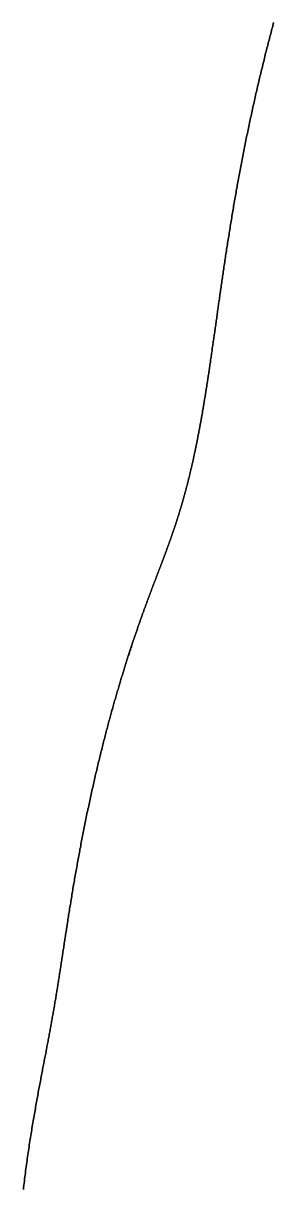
# Model space of a CAD drawing. Header units: inches. Extents: x 130170 to 284068, y 377793 to 804530.
# Drawn here: x 248884.7 to 248910, y 748047.5 to 748165.6 of the extents above; entities that cross this region are included whole.
import ezdxf

# ---------------------------------------------------------------- set-up
doc = ezdxf.new("R2010")
doc.units = ezdxf.units.IN
doc.header["$MEASUREMENT"] = 0
doc.layers.add('muni_il', color=7, linetype='Continuous')

msp = doc.modelspace()

# ---------------------------------------------------------------- linework, layer by layer
at = {"layer": 'muni_il'}
for points in [[(248910.02, 748165.7), (248909.98, 748165.54), (248909.93, 748165.38), (248909.89, 748165.22), (248909.85, 748165.06), (248909.81, 748164.9), (248909.76, 748164.74), (248909.72, 748164.58), (248909.68, 748164.41), (248909.64, 748164.25), (248909.59, 748164.09), (248909.55, 748163.93), (248909.51, 748163.76), (248909.47, 748163.6), (248909.42, 748163.43), (248909.38, 748163.27), (248909.34, 748163.1), (248909.3, 748162.94), (248909.26, 748162.77), (248909.21, 748162.6), (248909.17, 748162.44), (248909.13, 748162.27), (248909.09, 748162.1), (248909.05, 748161.93), (248909.01, 748161.76), (248908.96, 748161.6), (248908.92, 748161.43), (248908.88, 748161.26), (248908.84, 748161.09), (248908.8, 748160.92), (248908.76, 748160.75), (248908.72, 748160.58), (248908.68, 748160.41), (248908.63, 748160.23), (248908.59, 748160.06), (248908.55, 748159.89), (248908.51, 748159.72), (248908.47, 748159.55), (248908.43, 748159.37), (248908.39, 748159.2), (248908.35, 748159.03), (248908.31, 748158.86), (248908.27, 748158.68), (248908.23, 748158.51), (248908.19, 748158.33), (248908.15, 748158.16), (248908.11, 748157.99), (248908.07, 748157.81), (248908.04, 748157.64), (248908, 748157.46), (248907.96, 748157.29), (248907.92, 748157.11), (248907.88, 748156.94), (248907.84, 748156.76), (248907.8, 748156.59), (248907.77, 748156.41), (248907.73, 748156.23), (248907.69, 748156.06), (248907.65, 748155.88), (248907.61, 748155.71), (248907.58, 748155.53), (248907.54, 748155.35), (248907.5, 748155.18), (248907.47, 748155), (248907.43, 748154.82), (248907.39, 748154.65), (248907.36, 748154.47), (248907.32, 748154.29), (248907.28, 748154.12), (248907.25, 748153.94), (248907.21, 748153.76), (248907.18, 748153.59), (248907.14, 748153.41), (248907.1, 748153.23), (248907.07, 748153.06), (248907.03, 748152.88), (248907, 748152.7), (248906.96, 748152.53), (248906.93, 748152.35), (248906.9, 748152.17), (248906.86, 748152), (248906.83, 748151.82), (248906.79, 748151.64), (248906.76, 748151.47), (248906.73, 748151.29), (248906.69, 748151.11), (248906.66, 748150.94), (248906.63, 748150.76), (248906.59, 748150.59), (248906.56, 748150.41), (248906.53, 748150.24), (248906.5, 748150.06), (248906.46, 748149.88), (248906.43, 748149.71), (248906.4, 748149.53), (248906.37, 748149.36), (248906.34, 748149.18), (248906.31, 748149.01), (248906.27, 748148.83), (248906.24, 748148.66), (248906.21, 748148.49), (248906.18, 748148.31), (248906.15, 748148.14), (248906.12, 748147.96), (248906.09, 748147.79), (248906.06, 748147.62), (248906.03, 748147.45), (248906, 748147.27), (248905.97, 748147.1), (248905.94, 748146.93), (248905.91, 748146.76), (248905.88, 748146.58), (248905.86, 748146.41), (248905.83, 748146.24), (248905.8, 748146.07), (248905.77, 748145.9), (248905.74, 748145.73), (248905.71, 748145.56), (248905.69, 748145.39), (248905.66, 748145.22), (248905.63, 748145.05), (248905.6, 748144.88), (248905.58, 748144.71), (248905.55, 748144.54), (248905.52, 748144.38), (248905.5, 748144.21), (248905.47, 748144.04), (248905.44, 748143.87), (248905.42, 748143.71), (248905.39, 748143.54), (248905.36, 748143.38), (248905.34, 748143.21), (248905.31, 748143.04), (248905.29, 748142.88), (248905.26, 748142.72), (248905.24, 748142.55), (248905.21, 748142.39), (248905.19, 748142.22), (248905.16, 748142.06), (248905.14, 748141.9), (248905.11, 748141.74), (248905.09, 748141.57), (248905.06, 748141.41), (248905.04, 748141.25), (248905.02, 748141.09), (248904.99, 748140.93), (248904.97, 748140.77), (248904.94, 748140.61), (248904.92, 748140.45), (248904.9, 748140.29), (248904.87, 748140.14), (248904.85, 748139.98), (248904.83, 748139.82), (248904.81, 748139.66), (248904.78, 748139.51), (248904.76, 748139.35), (248904.74, 748139.2), (248904.72, 748139.04), (248904.69, 748138.89), (248904.67, 748138.73), (248904.65, 748138.58), (248904.63, 748138.43), (248904.6, 748138.27), (248904.58, 748138.12), (248904.56, 748137.97), (248904.54, 748137.82), (248904.52, 748137.67), (248904.5, 748137.52), (248904.48, 748137.37), (248904.45, 748137.22), (248904.43, 748137.07), (248904.41, 748136.92), (248904.39, 748136.77), (248904.37, 748136.62), (248904.35, 748136.48), (248904.33, 748136.33), (248904.31, 748136.18), (248904.29, 748136.04), (248904.27, 748135.89), (248904.25, 748135.75), (248904.23, 748135.6), (248904.21, 748135.46), (248904.19, 748135.32), (248904.17, 748135.17), (248904.15, 748135.03), (248904.13, 748134.89), (248904.11, 748134.75), (248904.09, 748134.61), (248904.07, 748134.47), (248904.05, 748134.33), (248904.03, 748134.19), (248904.01, 748134.05), (248903.99, 748133.91), (248903.97, 748133.78), (248903.95, 748133.64), (248903.93, 748133.5), (248903.91, 748133.37), (248903.89, 748133.23), (248903.87, 748133.09), (248903.85, 748132.96), (248903.83, 748132.83), (248903.81, 748132.69), (248903.79, 748132.56), (248903.78, 748132.43), (248903.76, 748132.29), (248903.74, 748132.16), (248903.72, 748132.03), (248903.7, 748131.9), (248903.68, 748131.77), (248903.66, 748131.64), (248903.64, 748131.51), (248903.62, 748131.38), (248903.61, 748131.26), (248903.59, 748131.13), (248903.57, 748131), (248903.55, 748130.88), (248903.53, 748130.75), (248903.51, 748130.62), (248903.49, 748130.5), (248903.48, 748130.38), (248903.46, 748130.25), (248903.44, 748130.13), (248903.42, 748130.01), (248903.4, 748129.88), (248903.38, 748129.76), (248903.36, 748129.64), (248903.35, 748129.52), (248903.33, 748129.4), (248903.31, 748129.28), (248903.29, 748129.16), (248903.27, 748129.04), (248903.25, 748128.92), (248903.24, 748128.8), (248903.22, 748128.69), (248903.2, 748128.57), (248903.18, 748128.45), (248903.16, 748128.34), (248903.14, 748128.22), (248903.13, 748128.11), (248903.11, 748127.99), (248903.09, 748127.88), (248903.07, 748127.77), (248903.05, 748127.65), (248903.03, 748127.54), (248903.02, 748127.43), (248903, 748127.32), (248902.98, 748127.21), (248902.96, 748127.1), (248902.94, 748126.99), (248902.92, 748126.88), (248902.91, 748126.77), (248902.89, 748126.66), (248902.87, 748126.55), (248902.85, 748126.44), (248902.83, 748126.34), (248902.81, 748126.23), (248902.8, 748126.12), (248902.78, 748126.02), (248902.76, 748125.91), (248902.74, 748125.81), (248902.72, 748125.7), (248902.7, 748125.6), (248902.69, 748125.5), (248902.67, 748125.4), (248902.65, 748125.29), (248902.63, 748125.19), (248902.61, 748125.09), (248902.59, 748124.99), (248902.58, 748124.89), (248902.56, 748124.79), (248902.54, 748124.69), (248902.52, 748124.59), (248902.5, 748124.49), (248902.48, 748124.39), (248902.46, 748124.3), (248902.45, 748124.2), (248902.43, 748124.1), (248902.41, 748124.01), (248902.39, 748123.91), (248902.37, 748123.81), (248902.35, 748123.72), (248902.34, 748123.62), (248902.32, 748123.53), (248902.3, 748123.44), (248902.28, 748123.34), (248902.26, 748123.25), (248902.24, 748123.16), (248902.23, 748123.07), (248902.21, 748122.98), (248902.19, 748122.88), (248902.17, 748122.79), (248902.15, 748122.7), (248902.13, 748122.61), (248902.11, 748122.52), (248902.1, 748122.44), (248902.08, 748122.35), (248902.06, 748122.26), (248902.04, 748122.17), (248902.02, 748122.08), (248902, 748122), (248901.98, 748121.91), (248901.97, 748121.83), (248901.95, 748121.74), (248901.93, 748121.66), (248901.91, 748121.57), (248901.89, 748121.49), (248901.87, 748121.4), (248901.86, 748121.32), (248901.84, 748121.24), (248901.82, 748121.15), (248901.8, 748121.07), (248901.78, 748120.99), (248901.76, 748120.91), (248901.74, 748120.83), (248901.73, 748120.75), (248901.71, 748120.67), (248901.69, 748120.59), (248901.67, 748120.51), (248901.65, 748120.43), (248901.63, 748120.35), (248901.61, 748120.27), (248901.6, 748120.19), (248901.58, 748120.11), (248901.56, 748120.04), (248901.54, 748119.96), (248901.52, 748119.88), (248901.5, 748119.81), (248901.49, 748119.73), (248901.47, 748119.66), (248901.45, 748119.58), (248901.43, 748119.51), (248901.41, 748119.43), (248901.39, 748119.36), (248901.37, 748119.29), (248901.36, 748119.21), (248901.34, 748119.14), (248901.32, 748119.07), (248901.3, 748118.99), (248901.28, 748118.92), (248901.26, 748118.85), (248901.25, 748118.78), (248901.23, 748118.71), (248901.21, 748118.64), (248901.19, 748118.57), (248901.17, 748118.5), (248901.15, 748118.43), (248901.14, 748118.36), (248901.12, 748118.29), (248901.1, 748118.22), (248901.08, 748118.15), (248901.06, 748118.09), (248901.04, 748118.02), (248901.03, 748117.95), (248901.01, 748117.88), (248900.99, 748117.82), (248900.97, 748117.75), (248900.95, 748117.68), (248900.93, 748117.62), (248900.92, 748117.55), (248900.9, 748117.49), (248900.88, 748117.42), (248900.86, 748117.36), (248900.84, 748117.29), (248900.82, 748117.23), (248900.81, 748117.16), (248900.79, 748117.1), (248900.77, 748117.04), (248900.75, 748116.97), (248900.73, 748116.91), (248900.72, 748116.85), (248900.7, 748116.79), (248900.68, 748116.72), (248900.66, 748116.66), (248900.64, 748116.6), (248900.62, 748116.54), (248900.61, 748116.48), (248900.59, 748116.42), (248900.57, 748116.36), (248900.55, 748116.3), (248900.53, 748116.24), (248900.51, 748116.18), (248900.5, 748116.12), (248900.48, 748116.06), (248900.46, 748116), (248900.44, 748115.94), (248900.42, 748115.88), (248900.41, 748115.82), (248900.39, 748115.76), (248900.37, 748115.71), (248900.35, 748115.65), (248900.33, 748115.59), (248900.31, 748115.53), (248900.3, 748115.47), (248900.28, 748115.42), (248900.26, 748115.36), (248900.24, 748115.3), (248900.22, 748115.25), (248900.21, 748115.19), (248900.19, 748115.13), (248900.17, 748115.08), (248900.15, 748115.02), (248900.13, 748114.96), (248900.11, 748114.91), (248900.1, 748114.85), (248900.08, 748114.8), (248900.06, 748114.74), (248900.04, 748114.69), (248900.02, 748114.63), (248900, 748114.58), (248899.99, 748114.52), (248899.97, 748114.47), (248899.95, 748114.41), (248899.93, 748114.36), (248899.91, 748114.3), (248899.89, 748114.25), (248899.88, 748114.2), (248899.86, 748114.14), (248899.84, 748114.09), (248899.82, 748114.03), (248899.8, 748113.98), (248899.78, 748113.93), (248899.76, 748113.87), (248899.75, 748113.82), (248899.73, 748113.77), (248899.71, 748113.71), (248899.69, 748113.66), (248899.67, 748113.61), (248899.65, 748113.55), (248899.63, 748113.5), (248899.62, 748113.45), (248899.6, 748113.39), (248899.58, 748113.34), (248899.56, 748113.29), (248899.54, 748113.23), (248899.52, 748113.18), (248899.5, 748113.13), (248899.48, 748113.08), (248899.47, 748113.02), (248899.45, 748112.97), (248899.43, 748112.92), (248899.41, 748112.86), (248899.39, 748112.81), (248899.37, 748112.76), (248899.35, 748112.71), (248899.33, 748112.65), (248899.31, 748112.6), (248899.29, 748112.55), (248899.27, 748112.49), (248899.25, 748112.44), (248899.24, 748112.39), (248899.22, 748112.34), (248899.2, 748112.28), (248899.18, 748112.23), (248899.16, 748112.18), (248899.14, 748112.12), (248899.12, 748112.07), (248899.1, 748112.02), (248899.08, 748111.97), (248899.06, 748111.91), (248899.04, 748111.86), (248899.02, 748111.81), (248899, 748111.75), (248898.98, 748111.7), (248898.96, 748111.64), (248898.94, 748111.59), (248898.92, 748111.54), (248898.9, 748111.48), (248898.88, 748111.43), (248898.86, 748111.38), (248898.84, 748111.32), (248898.82, 748111.27), (248898.8, 748111.21), (248898.78, 748111.16), (248898.76, 748111.1), (248898.74, 748111.05), (248898.72, 748110.99), (248898.69, 748110.94), (248898.67, 748110.88), (248898.65, 748110.83), (248898.63, 748110.77), (248898.61, 748110.72), (248898.59, 748110.66), (248898.57, 748110.61), (248898.55, 748110.55), (248898.53, 748110.5), (248898.5, 748110.44), (248898.48, 748110.38), (248898.46, 748110.33), (248898.44, 748110.27), (248898.42, 748110.21), (248898.4, 748110.15), (248898.37, 748110.1), (248898.35, 748110.04), (248898.33, 748109.98), (248898.31, 748109.92), (248898.29, 748109.87), (248898.26, 748109.81), (248898.24, 748109.75), (248898.22, 748109.69), (248898.2, 748109.63), (248898.17, 748109.57), (248898.15, 748109.51), (248898.13, 748109.45), (248898.11, 748109.39), (248898.08, 748109.33), (248898.06, 748109.27), (248898.04, 748109.21), (248898.01, 748109.15), (248897.99, 748109.09), (248897.97, 748109.03), (248897.94, 748108.97), (248897.92, 748108.9), (248897.9, 748108.84), (248897.87, 748108.78), (248897.85, 748108.72), (248897.83, 748108.65), (248897.8, 748108.59), (248897.78, 748108.52), (248897.75, 748108.46), (248897.73, 748108.4), (248897.7, 748108.33), (248897.68, 748108.27), (248897.66, 748108.2), (248897.63, 748108.14), (248897.61, 748108.07), (248897.58, 748108), (248897.56, 748107.94), (248897.53, 748107.87), (248897.51, 748107.8), (248897.48, 748107.73), (248897.46, 748107.66), (248897.43, 748107.6), (248897.4, 748107.53), (248897.38, 748107.46), (248897.35, 748107.39), (248897.33, 748107.32), (248897.3, 748107.25), (248897.27, 748107.18), (248897.25, 748107.11), (248897.22, 748107.03), (248897.19, 748106.96), (248897.17, 748106.89), (248897.14, 748106.82), (248897.11, 748106.74), (248897.09, 748106.67), (248897.06, 748106.59), (248897.03, 748106.52), (248897, 748106.44), (248896.98, 748106.37), (248896.95, 748106.29), (248896.92, 748106.22), (248896.89, 748106.14), (248896.87, 748106.06), (248896.84, 748105.98), (248896.81, 748105.91), (248896.78, 748105.83), (248896.75, 748105.75), (248896.72, 748105.67), (248896.7, 748105.59), (248896.67, 748105.51), (248896.64, 748105.43), (248896.61, 748105.34), (248896.58, 748105.26), (248896.55, 748105.18), (248896.52, 748105.09), (248896.49, 748105.01), (248896.46, 748104.93), (248896.43, 748104.84), (248896.4, 748104.76), (248896.37, 748104.67), (248896.34, 748104.58), (248896.31, 748104.5), (248896.28, 748104.41), (248896.25, 748104.32), (248896.22, 748104.23), (248896.19, 748104.14), (248896.16, 748104.05), (248896.12, 748103.96), (248896.09, 748103.87), (248896.06, 748103.78), (248896.03, 748103.68), (248896, 748103.59), (248895.97, 748103.5), (248895.93, 748103.4), (248895.9, 748103.31), (248895.87, 748103.21), (248895.84, 748103.12), (248895.81, 748103.02), (248895.77, 748102.92), (248895.74, 748102.83), (248895.71, 748102.73), (248895.67, 748102.63), (248895.64, 748102.53), (248895.61, 748102.43), (248895.57, 748102.33), (248895.54, 748102.22), (248895.51, 748102.12), (248895.47, 748102.02), (248895.44, 748101.91), (248895.41, 748101.81), (248895.37, 748101.7), (248895.34, 748101.6), (248895.3, 748101.49), (248895.27, 748101.39), (248895.23, 748101.28), (248895.2, 748101.17), (248895.16, 748101.06), (248895.13, 748100.95), (248895.09, 748100.84), (248895.06, 748100.73), (248895.02, 748100.62), (248894.99, 748100.5), (248894.95, 748100.39), (248894.92, 748100.28), (248894.88, 748100.16), (248894.85, 748100.05), (248894.81, 748099.93), (248894.77, 748099.81), (248894.74, 748099.69), (248894.7, 748099.58), (248894.67, 748099.46), (248894.63, 748099.34), (248894.59, 748099.22), (248894.56, 748099.1), (248894.52, 748098.97), (248894.48, 748098.85), (248894.45, 748098.73), (248894.41, 748098.6), (248894.37, 748098.48), (248894.33, 748098.35), (248894.3, 748098.23), (248894.26, 748098.1), (248894.22, 748097.97), (248894.18, 748097.85), (248894.15, 748097.72), (248894.11, 748097.59), (248894.07, 748097.46), (248894.03, 748097.33), (248894, 748097.19), (248893.96, 748097.06), (248893.92, 748096.93), (248893.88, 748096.79), (248893.84, 748096.66), (248893.81, 748096.52), (248893.77, 748096.39), (248893.73, 748096.25), (248893.69, 748096.11), (248893.65, 748095.98), (248893.61, 748095.84), (248893.58, 748095.7), (248893.54, 748095.56), (248893.5, 748095.42), (248893.46, 748095.28), (248893.42, 748095.13), (248893.38, 748094.99), (248893.34, 748094.85), (248893.31, 748094.7), (248893.27, 748094.56), (248893.23, 748094.41), (248893.19, 748094.27), (248893.15, 748094.12), (248893.11, 748093.97), (248893.07, 748093.83), (248893.03, 748093.68), (248892.99, 748093.53), (248892.96, 748093.38), (248892.92, 748093.23), (248892.88, 748093.08), (248892.84, 748092.93), (248892.8, 748092.77), (248892.76, 748092.62), (248892.72, 748092.47), (248892.68, 748092.31), (248892.65, 748092.16), (248892.61, 748092), (248892.57, 748091.85), (248892.53, 748091.69), (248892.49, 748091.54), (248892.45, 748091.38), (248892.41, 748091.22), (248892.38, 748091.06), (248892.34, 748090.91), (248892.3, 748090.75), (248892.26, 748090.59), (248892.22, 748090.43), (248892.18, 748090.27), (248892.15, 748090.11), (248892.11, 748089.95), (248892.07, 748089.78), (248892.03, 748089.62), (248891.99, 748089.46), (248891.96, 748089.3), (248891.92, 748089.13), (248891.88, 748088.97), (248891.84, 748088.81), (248891.81, 748088.64), (248891.77, 748088.48), (248891.73, 748088.31), (248891.7, 748088.15), (248891.66, 748087.98), (248891.62, 748087.82), (248891.58, 748087.65), (248891.55, 748087.48), (248891.51, 748087.32), (248891.47, 748087.15), (248891.44, 748086.98), (248891.4, 748086.81), (248891.37, 748086.65), (248891.33, 748086.48), (248891.29, 748086.31), (248891.26, 748086.14), (248891.22, 748085.97), (248891.19, 748085.81), (248891.15, 748085.64), (248891.12, 748085.47), (248891.08, 748085.3), (248891.05, 748085.13), (248891.01, 748084.96), (248890.98, 748084.79), (248890.94, 748084.62), (248890.91, 748084.45), (248890.87, 748084.28), (248890.84, 748084.11), (248890.81, 748083.94), (248890.77, 748083.77), (248890.74, 748083.6), (248890.71, 748083.43), (248890.67, 748083.26), (248890.64, 748083.09), (248890.61, 748082.93), (248890.57, 748082.76), (248890.54, 748082.59), (248890.51, 748082.42), (248890.48, 748082.25), (248890.45, 748082.08), (248890.41, 748081.91), (248890.38, 748081.74), (248890.35, 748081.57), (248890.32, 748081.4), (248890.29, 748081.24), (248890.26, 748081.07), (248890.23, 748080.9), (248890.2, 748080.73), (248890.17, 748080.56), (248890.14, 748080.4), (248890.11, 748080.23), (248890.08, 748080.06), (248890.05, 748079.9), (248890.02, 748079.73), (248889.99, 748079.56), (248889.96, 748079.4), (248889.93, 748079.23), (248889.9, 748079.07), (248889.87, 748078.9), (248889.84, 748078.74), (248889.82, 748078.57), (248889.79, 748078.41), (248889.76, 748078.25), (248889.73, 748078.08), (248889.7, 748077.92), (248889.68, 748077.76), (248889.65, 748077.6), (248889.62, 748077.43), (248889.6, 748077.27), (248889.57, 748077.11), (248889.54, 748076.95), (248889.52, 748076.79), (248889.49, 748076.63), (248889.47, 748076.47), (248889.44, 748076.32), (248889.41, 748076.16), (248889.39, 748076), (248889.36, 748075.84), (248889.34, 748075.69), (248889.31, 748075.53), (248889.29, 748075.37), (248889.26, 748075.22), (248889.24, 748075.06), (248889.22, 748074.91), (248889.19, 748074.76), (248889.17, 748074.6), (248889.14, 748074.45), (248889.12, 748074.3), (248889.1, 748074.15), (248889.07, 748074), (248889.05, 748073.84), (248889.03, 748073.69), (248889, 748073.54), (248888.98, 748073.4), (248888.96, 748073.25), (248888.93, 748073.1), (248888.91, 748072.95), (248888.89, 748072.8), (248888.87, 748072.66), (248888.84, 748072.51), (248888.82, 748072.37), (248888.8, 748072.22), (248888.78, 748072.08), (248888.76, 748071.93), (248888.73, 748071.79), (248888.71, 748071.65), (248888.69, 748071.5), (248888.67, 748071.36), (248888.65, 748071.22), (248888.63, 748071.08), (248888.61, 748070.94), (248888.58, 748070.8), (248888.56, 748070.66), (248888.54, 748070.52), (248888.52, 748070.38), (248888.5, 748070.24), (248888.48, 748070.11), (248888.46, 748069.97), (248888.44, 748069.83), (248888.41, 748069.7), (248888.39, 748069.56), (248888.37, 748069.42), (248888.35, 748069.29), (248888.33, 748069.15), (248888.31, 748069.02), (248888.29, 748068.88), (248888.27, 748068.75), (248888.25, 748068.62), (248888.23, 748068.48), (248888.2, 748068.35), (248888.18, 748068.22), (248888.16, 748068.09), (248888.14, 748067.95), (248888.12, 748067.82), (248888.1, 748067.69), (248888.08, 748067.56), (248888.06, 748067.43), (248888.03, 748067.3), (248888.01, 748067.17), (248887.99, 748067.03), (248887.97, 748066.9), (248887.95, 748066.77), (248887.93, 748066.64), (248887.9, 748066.51), (248887.88, 748066.38), (248887.86, 748066.25), (248887.84, 748066.12), (248887.82, 748065.99), (248887.79, 748065.86), (248887.77, 748065.73), (248887.75, 748065.6), (248887.73, 748065.48), (248887.7, 748065.35), (248887.68, 748065.22), (248887.66, 748065.09), (248887.64, 748064.96), (248887.61, 748064.82), (248887.59, 748064.69), (248887.57, 748064.56), (248887.54, 748064.43), (248887.52, 748064.3), (248887.5, 748064.17), (248887.47, 748064.04), (248887.45, 748063.91), (248887.42, 748063.78), (248887.4, 748063.64), (248887.38, 748063.51), (248887.35, 748063.38), (248887.33, 748063.25), (248887.3, 748063.11), (248887.28, 748062.98), (248887.25, 748062.84), (248887.23, 748062.71), (248887.2, 748062.57), (248887.18, 748062.44), (248887.15, 748062.3), (248887.12, 748062.17), (248887.1, 748062.03), (248887.07, 748061.89), (248887.05, 748061.75), (248887.02, 748061.61), (248886.99, 748061.47), (248886.97, 748061.33), (248886.94, 748061.19), (248886.91, 748061.05), (248886.88, 748060.91), (248886.86, 748060.77), (248886.83, 748060.62), (248886.8, 748060.48), (248886.77, 748060.34), (248886.75, 748060.19), (248886.72, 748060.04), (248886.69, 748059.9), (248886.66, 748059.75), (248886.63, 748059.6), (248886.6, 748059.45), (248886.58, 748059.3), (248886.55, 748059.15), (248886.52, 748059), (248886.49, 748058.84), (248886.46, 748058.69), (248886.43, 748058.54), (248886.4, 748058.38), (248886.37, 748058.22), (248886.34, 748058.07), (248886.31, 748057.91), (248886.28, 748057.75), (248886.25, 748057.59), (248886.22, 748057.43), (248886.19, 748057.27), (248886.16, 748057.1), (248886.13, 748056.94), (248886.1, 748056.77), (248886.07, 748056.61), (248886.04, 748056.44), (248886.01, 748056.27), (248885.98, 748056.1), (248885.95, 748055.93), (248885.92, 748055.76), (248885.89, 748055.59), (248885.86, 748055.41), (248885.83, 748055.24), (248885.79, 748055.06), (248885.76, 748054.88), (248885.73, 748054.71), (248885.7, 748054.53), (248885.67, 748054.35), (248885.64, 748054.17), (248885.61, 748053.98), (248885.58, 748053.8), (248885.55, 748053.62), (248885.52, 748053.43), (248885.49, 748053.24), (248885.46, 748053.06), (248885.43, 748052.87), (248885.4, 748052.68), (248885.37, 748052.49), (248885.34, 748052.3), (248885.31, 748052.1), (248885.28, 748051.91), (248885.25, 748051.71), (248885.22, 748051.52), (248885.19, 748051.32), (248885.16, 748051.12), (248885.13, 748050.92), (248885.1, 748050.72), (248885.07, 748050.52), (248885.05, 748050.32), (248885.02, 748050.12), (248884.99, 748049.92), (248884.96, 748049.71), (248884.94, 748049.5), (248884.91, 748049.3), (248884.88, 748049.09), (248884.85, 748048.88), (248884.83, 748048.67), (248884.8, 748048.46), (248884.78, 748048.25), (248884.75, 748048.04), (248884.73, 748047.83), (248884.7, 748047.61), (248884.68, 748047.4)], [(248884.68, 748047.4), (248884.7, 748047.61), (248884.73, 748047.83), (248884.75, 748048.04), (248884.78, 748048.25), (248884.8, 748048.46), (248884.83, 748048.67), (248884.85, 748048.88), (248884.88, 748049.09), (248884.91, 748049.3), (248884.94, 748049.5), (248884.96, 748049.71), (248884.99, 748049.92), (248885.02, 748050.12), (248885.05, 748050.32), (248885.07, 748050.52), (248885.1, 748050.72), (248885.13, 748050.92), (248885.16, 748051.12), (248885.19, 748051.32), (248885.22, 748051.52), (248885.25, 748051.71), (248885.28, 748051.91), (248885.31, 748052.1), (248885.34, 748052.3), (248885.37, 748052.49), (248885.4, 748052.68), (248885.43, 748052.87), (248885.46, 748053.06), (248885.49, 748053.24), (248885.52, 748053.43), (248885.55, 748053.62), (248885.58, 748053.8), (248885.61, 748053.98), (248885.64, 748054.17), (248885.67, 748054.35), (248885.7, 748054.53), (248885.73, 748054.71), (248885.76, 748054.88), (248885.79, 748055.06), (248885.83, 748055.24), (248885.86, 748055.41), (248885.89, 748055.59), (248885.92, 748055.76), (248885.95, 748055.93), (248885.98, 748056.1), (248886.01, 748056.27), (248886.04, 748056.44), (248886.07, 748056.61), (248886.1, 748056.77), (248886.13, 748056.94), (248886.16, 748057.1), (248886.19, 748057.27), (248886.22, 748057.43), (248886.25, 748057.59), (248886.28, 748057.75), (248886.31, 748057.91), (248886.34, 748058.07), (248886.37, 748058.22), (248886.4, 748058.38), (248886.43, 748058.54), (248886.46, 748058.69), (248886.49, 748058.84), (248886.52, 748059), (248886.55, 748059.15), (248886.58, 748059.3), (248886.6, 748059.45), (248886.63, 748059.6), (248886.66, 748059.75), (248886.69, 748059.9), (248886.72, 748060.04), (248886.75, 748060.19), (248886.77, 748060.34), (248886.8, 748060.48), (248886.83, 748060.62), (248886.86, 748060.77), (248886.88, 748060.91), (248886.91, 748061.05), (248886.94, 748061.19), (248886.97, 748061.33), (248886.99, 748061.47), (248887.02, 748061.61), (248887.05, 748061.75), (248887.07, 748061.89), (248887.1, 748062.03), (248887.12, 748062.17), (248887.15, 748062.3), (248887.18, 748062.44), (248887.2, 748062.57), (248887.23, 748062.71), (248887.25, 748062.84), (248887.28, 748062.98), (248887.3, 748063.11), (248887.33, 748063.25), (248887.35, 748063.38), (248887.38, 748063.51), (248887.4, 748063.64), (248887.42, 748063.78), (248887.45, 748063.91), (248887.47, 748064.04), (248887.5, 748064.17), (248887.52, 748064.3), (248887.54, 748064.43), (248887.57, 748064.56), (248887.59, 748064.69), (248887.61, 748064.82), (248887.64, 748064.96), (248887.66, 748065.09), (248887.68, 748065.22), (248887.7, 748065.35), (248887.73, 748065.48), (248887.75, 748065.6), (248887.77, 748065.73), (248887.79, 748065.86), (248887.82, 748065.99), (248887.84, 748066.12), (248887.86, 748066.25), (248887.88, 748066.38), (248887.9, 748066.51), (248887.93, 748066.64), (248887.95, 748066.77), (248887.97, 748066.9), (248887.99, 748067.03), (248888.01, 748067.17), (248888.03, 748067.3), (248888.06, 748067.43), (248888.08, 748067.56), (248888.1, 748067.69), (248888.12, 748067.82), (248888.14, 748067.95), (248888.16, 748068.09), (248888.18, 748068.22), (248888.2, 748068.35), (248888.23, 748068.48), (248888.25, 748068.62), (248888.27, 748068.75), (248888.29, 748068.88), (248888.31, 748069.02), (248888.33, 748069.15), (248888.35, 748069.29), (248888.37, 748069.42), (248888.39, 748069.56), (248888.41, 748069.7), (248888.44, 748069.83), (248888.46, 748069.97), (248888.48, 748070.11), (248888.5, 748070.24), (248888.52, 748070.38), (248888.54, 748070.52), (248888.56, 748070.66), (248888.58, 748070.8), (248888.61, 748070.94), (248888.63, 748071.08), (248888.65, 748071.22), (248888.67, 748071.36), (248888.69, 748071.5), (248888.71, 748071.65), (248888.73, 748071.79), (248888.76, 748071.93), (248888.78, 748072.08), (248888.8, 748072.22), (248888.82, 748072.37), (248888.84, 748072.51), (248888.87, 748072.66), (248888.89, 748072.8), (248888.91, 748072.95), (248888.93, 748073.1), (248888.96, 748073.25), (248888.98, 748073.4), (248889, 748073.54), (248889.03, 748073.69), (248889.05, 748073.84), (248889.07, 748074), (248889.1, 748074.15), (248889.12, 748074.3), (248889.14, 748074.45), (248889.17, 748074.6), (248889.19, 748074.76), (248889.22, 748074.91), (248889.24, 748075.06), (248889.26, 748075.22), (248889.29, 748075.37), (248889.31, 748075.53), (248889.34, 748075.69), (248889.36, 748075.84), (248889.39, 748076), (248889.41, 748076.16), (248889.44, 748076.32), (248889.47, 748076.47), (248889.49, 748076.63), (248889.52, 748076.79), (248889.54, 748076.95), (248889.57, 748077.11), (248889.6, 748077.27), (248889.62, 748077.43), (248889.65, 748077.6), (248889.68, 748077.76), (248889.7, 748077.92), (248889.73, 748078.08), (248889.76, 748078.25), (248889.79, 748078.41), (248889.82, 748078.57), (248889.84, 748078.74), (248889.87, 748078.9), (248889.9, 748079.07), (248889.93, 748079.23), (248889.96, 748079.4), (248889.99, 748079.56), (248890.02, 748079.73), (248890.05, 748079.9), (248890.08, 748080.06), (248890.11, 748080.23), (248890.14, 748080.4), (248890.17, 748080.56), (248890.2, 748080.73), (248890.23, 748080.9), (248890.26, 748081.07), (248890.29, 748081.24), (248890.32, 748081.4), (248890.35, 748081.57), (248890.38, 748081.74), (248890.41, 748081.91), (248890.45, 748082.08), (248890.48, 748082.25), (248890.51, 748082.42), (248890.54, 748082.59), (248890.57, 748082.76), (248890.61, 748082.93), (248890.64, 748083.09), (248890.67, 748083.26), (248890.71, 748083.43), (248890.74, 748083.6), (248890.77, 748083.77), (248890.81, 748083.94), (248890.84, 748084.11), (248890.87, 748084.28), (248890.91, 748084.45), (248890.94, 748084.62), (248890.98, 748084.79), (248891.01, 748084.96), (248891.05, 748085.13), (248891.08, 748085.3), (248891.12, 748085.47), (248891.15, 748085.64), (248891.19, 748085.81), (248891.22, 748085.97), (248891.26, 748086.14), (248891.29, 748086.31), (248891.33, 748086.48), (248891.37, 748086.65), (248891.4, 748086.81), (248891.44, 748086.98), (248891.47, 748087.15), (248891.51, 748087.32), (248891.55, 748087.48), (248891.58, 748087.65), (248891.62, 748087.82), (248891.66, 748087.98), (248891.7, 748088.15), (248891.73, 748088.31), (248891.77, 748088.48), (248891.81, 748088.64), (248891.84, 748088.81), (248891.88, 748088.97), (248891.92, 748089.13), (248891.96, 748089.3), (248891.99, 748089.46), (248892.03, 748089.62), (248892.07, 748089.78), (248892.11, 748089.95), (248892.15, 748090.11), (248892.18, 748090.27), (248892.22, 748090.43), (248892.26, 748090.59), (248892.3, 748090.75), (248892.34, 748090.91), (248892.38, 748091.06), (248892.41, 748091.22), (248892.45, 748091.38), (248892.49, 748091.54), (248892.53, 748091.69), (248892.57, 748091.85), (248892.61, 748092), (248892.65, 748092.16), (248892.68, 748092.31), (248892.72, 748092.47), (248892.76, 748092.62), (248892.8, 748092.77), (248892.84, 748092.93), (248892.88, 748093.08), (248892.92, 748093.23), (248892.96, 748093.38), (248892.99, 748093.53), (248893.03, 748093.68), (248893.07, 748093.83), (248893.11, 748093.97), (248893.15, 748094.12), (248893.19, 748094.27), (248893.23, 748094.41), (248893.27, 748094.56), (248893.31, 748094.7), (248893.34, 748094.85), (248893.38, 748094.99), (248893.42, 748095.13), (248893.46, 748095.28), (248893.5, 748095.42), (248893.54, 748095.56), (248893.58, 748095.7), (248893.61, 748095.84), (248893.65, 748095.98), (248893.69, 748096.11), (248893.73, 748096.25), (248893.77, 748096.39), (248893.81, 748096.52), (248893.84, 748096.66), (248893.88, 748096.79), (248893.92, 748096.93), (248893.96, 748097.06), (248894, 748097.19), (248894.03, 748097.33), (248894.07, 748097.46), (248894.11, 748097.59), (248894.15, 748097.72), (248894.18, 748097.85), (248894.22, 748097.97), (248894.26, 748098.1), (248894.3, 748098.23), (248894.33, 748098.35), (248894.37, 748098.48), (248894.41, 748098.6), (248894.45, 748098.73), (248894.48, 748098.85), (248894.52, 748098.97), (248894.56, 748099.1), (248894.59, 748099.22), (248894.63, 748099.34), (248894.67, 748099.46), (248894.7, 748099.58), (248894.74, 748099.69), (248894.77, 748099.81), (248894.81, 748099.93), (248894.85, 748100.05), (248894.88, 748100.16), (248894.92, 748100.28), (248894.95, 748100.39), (248894.99, 748100.5), (248895.02, 748100.62), (248895.06, 748100.73), (248895.09, 748100.84), (248895.13, 748100.95), (248895.16, 748101.06), (248895.2, 748101.17), (248895.23, 748101.28), (248895.27, 748101.39), (248895.3, 748101.49), (248895.34, 748101.6), (248895.37, 748101.7), (248895.41, 748101.81), (248895.44, 748101.91), (248895.47, 748102.02), (248895.51, 748102.12), (248895.54, 748102.22), (248895.57, 748102.33), (248895.61, 748102.43), (248895.64, 748102.53), (248895.67, 748102.63), (248895.71, 748102.73), (248895.74, 748102.83), (248895.77, 748102.92), (248895.81, 748103.02), (248895.84, 748103.12), (248895.87, 748103.21), (248895.9, 748103.31), (248895.93, 748103.4), (248895.97, 748103.5), (248896, 748103.59), (248896.03, 748103.68), (248896.06, 748103.78), (248896.09, 748103.87), (248896.12, 748103.96), (248896.16, 748104.05), (248896.19, 748104.14), (248896.22, 748104.23), (248896.25, 748104.32), (248896.28, 748104.41), (248896.31, 748104.5), (248896.34, 748104.58), (248896.37, 748104.67), (248896.4, 748104.76), (248896.43, 748104.84), (248896.46, 748104.93), (248896.49, 748105.01), (248896.52, 748105.09), (248896.55, 748105.18), (248896.58, 748105.26), (248896.61, 748105.34), (248896.64, 748105.43), (248896.67, 748105.51), (248896.7, 748105.59), (248896.72, 748105.67), (248896.75, 748105.75), (248896.78, 748105.83), (248896.81, 748105.91), (248896.84, 748105.98), (248896.87, 748106.06), (248896.89, 748106.14), (248896.92, 748106.22), (248896.95, 748106.29), (248896.98, 748106.37), (248897, 748106.44), (248897.03, 748106.52), (248897.06, 748106.59), (248897.09, 748106.67), (248897.11, 748106.74), (248897.14, 748106.82), (248897.17, 748106.89), (248897.19, 748106.96), (248897.22, 748107.03), (248897.25, 748107.11), (248897.27, 748107.18), (248897.3, 748107.25), (248897.33, 748107.32), (248897.35, 748107.39), (248897.38, 748107.46), (248897.4, 748107.53), (248897.43, 748107.6), (248897.46, 748107.66), (248897.48, 748107.73), (248897.51, 748107.8), (248897.53, 748107.87), (248897.56, 748107.94), (248897.58, 748108), (248897.61, 748108.07), (248897.63, 748108.14), (248897.66, 748108.2), (248897.68, 748108.27), (248897.7, 748108.33), (248897.73, 748108.4), (248897.75, 748108.46), (248897.78, 748108.52), (248897.8, 748108.59), (248897.83, 748108.65), (248897.85, 748108.72), (248897.87, 748108.78), (248897.9, 748108.84), (248897.92, 748108.9), (248897.94, 748108.97), (248897.97, 748109.03), (248897.99, 748109.09), (248898.01, 748109.15), (248898.04, 748109.21), (248898.06, 748109.27), (248898.08, 748109.33), (248898.11, 748109.39), (248898.13, 748109.45), (248898.15, 748109.51), (248898.17, 748109.57), (248898.2, 748109.63), (248898.22, 748109.69), (248898.24, 748109.75), (248898.26, 748109.81), (248898.29, 748109.87), (248898.31, 748109.92), (248898.33, 748109.98), (248898.35, 748110.04), (248898.37, 748110.1), (248898.4, 748110.15), (248898.42, 748110.21), (248898.44, 748110.27), (248898.46, 748110.33), (248898.48, 748110.38), (248898.5, 748110.44), (248898.53, 748110.5), (248898.55, 748110.55), (248898.57, 748110.61), (248898.59, 748110.66), (248898.61, 748110.72), (248898.63, 748110.77), (248898.65, 748110.83), (248898.67, 748110.88), (248898.69, 748110.94), (248898.72, 748110.99), (248898.74, 748111.05), (248898.76, 748111.1), (248898.78, 748111.16), (248898.8, 748111.21), (248898.82, 748111.27), (248898.84, 748111.32), (248898.86, 748111.38), (248898.88, 748111.43), (248898.9, 748111.48), (248898.92, 748111.54), (248898.94, 748111.59), (248898.96, 748111.64), (248898.98, 748111.7), (248899, 748111.75), (248899.02, 748111.81), (248899.04, 748111.86), (248899.06, 748111.91), (248899.08, 748111.97), (248899.1, 748112.02), (248899.12, 748112.07), (248899.14, 748112.12), (248899.16, 748112.18), (248899.18, 748112.23), (248899.2, 748112.28), (248899.22, 748112.34), (248899.24, 748112.39), (248899.25, 748112.44), (248899.27, 748112.49), (248899.29, 748112.55), (248899.31, 748112.6), (248899.33, 748112.65), (248899.35, 748112.71), (248899.37, 748112.76), (248899.39, 748112.81), (248899.41, 748112.86), (248899.43, 748112.92), (248899.45, 748112.97), (248899.47, 748113.02), (248899.48, 748113.08), (248899.5, 748113.13), (248899.52, 748113.18), (248899.54, 748113.23), (248899.56, 748113.29), (248899.58, 748113.34), (248899.6, 748113.39), (248899.62, 748113.45), (248899.63, 748113.5), (248899.65, 748113.55), (248899.67, 748113.61), (248899.69, 748113.66), (248899.71, 748113.71), (248899.73, 748113.77), (248899.75, 748113.82), (248899.76, 748113.87), (248899.78, 748113.93), (248899.8, 748113.98), (248899.82, 748114.03), (248899.84, 748114.09), (248899.86, 748114.14), (248899.88, 748114.2), (248899.89, 748114.25), (248899.91, 748114.3), (248899.93, 748114.36), (248899.95, 748114.41), (248899.97, 748114.47), (248899.99, 748114.52), (248900, 748114.58), (248900.02, 748114.63), (248900.04, 748114.69), (248900.06, 748114.74), (248900.08, 748114.8), (248900.1, 748114.85), (248900.11, 748114.91), (248900.13, 748114.96), (248900.15, 748115.02), (248900.17, 748115.08), (248900.19, 748115.13), (248900.21, 748115.19), (248900.22, 748115.25), (248900.24, 748115.3), (248900.26, 748115.36), (248900.28, 748115.42), (248900.3, 748115.47), (248900.31, 748115.53), (248900.33, 748115.59), (248900.35, 748115.65), (248900.37, 748115.71), (248900.39, 748115.76), (248900.41, 748115.82), (248900.42, 748115.88), (248900.44, 748115.94), (248900.46, 748116), (248900.48, 748116.06), (248900.5, 748116.12), (248900.51, 748116.18), (248900.53, 748116.24), (248900.55, 748116.3), (248900.57, 748116.36), (248900.59, 748116.42), (248900.61, 748116.48), (248900.62, 748116.54), (248900.64, 748116.6), (248900.66, 748116.66), (248900.68, 748116.72), (248900.7, 748116.79), (248900.72, 748116.85), (248900.73, 748116.91), (248900.75, 748116.97), (248900.77, 748117.04), (248900.79, 748117.1), (248900.81, 748117.16), (248900.82, 748117.23), (248900.84, 748117.29), (248900.86, 748117.36), (248900.88, 748117.42), (248900.9, 748117.49), (248900.92, 748117.55), (248900.93, 748117.62), (248900.95, 748117.68), (248900.97, 748117.75), (248900.99, 748117.82), (248901.01, 748117.88), (248901.03, 748117.95), (248901.04, 748118.02), (248901.06, 748118.09), (248901.08, 748118.15), (248901.1, 748118.22), (248901.12, 748118.29), (248901.14, 748118.36), (248901.15, 748118.43), (248901.17, 748118.5), (248901.19, 748118.57), (248901.21, 748118.64), (248901.23, 748118.71), (248901.25, 748118.78), (248901.26, 748118.85), (248901.28, 748118.92), (248901.3, 748118.99), (248901.32, 748119.07), (248901.34, 748119.14), (248901.36, 748119.21), (248901.37, 748119.29), (248901.39, 748119.36), (248901.41, 748119.43), (248901.43, 748119.51), (248901.45, 748119.58), (248901.47, 748119.66), (248901.49, 748119.73), (248901.5, 748119.81), (248901.52, 748119.88), (248901.54, 748119.96), (248901.56, 748120.04), (248901.58, 748120.11), (248901.6, 748120.19), (248901.61, 748120.27), (248901.63, 748120.35), (248901.65, 748120.43), (248901.67, 748120.51), (248901.69, 748120.59), (248901.71, 748120.67), (248901.73, 748120.75), (248901.74, 748120.83), (248901.76, 748120.91), (248901.78, 748120.99), (248901.8, 748121.07), (248901.82, 748121.15), (248901.84, 748121.24), (248901.86, 748121.32), (248901.87, 748121.4), (248901.89, 748121.49), (248901.91, 748121.57), (248901.93, 748121.66), (248901.95, 748121.74), (248901.97, 748121.83), (248901.98, 748121.91), (248902, 748122), (248902.02, 748122.08), (248902.04, 748122.17), (248902.06, 748122.26), (248902.08, 748122.35), (248902.1, 748122.44), (248902.11, 748122.52), (248902.13, 748122.61), (248902.15, 748122.7), (248902.17, 748122.79), (248902.19, 748122.88), (248902.21, 748122.98), (248902.23, 748123.07), (248902.24, 748123.16), (248902.26, 748123.25), (248902.28, 748123.34), (248902.3, 748123.44), (248902.32, 748123.53), (248902.34, 748123.62), (248902.35, 748123.72), (248902.37, 748123.81), (248902.39, 748123.91), (248902.41, 748124.01), (248902.43, 748124.1), (248902.45, 748124.2), (248902.46, 748124.3), (248902.48, 748124.39), (248902.5, 748124.49), (248902.52, 748124.59), (248902.54, 748124.69), (248902.56, 748124.79), (248902.58, 748124.89), (248902.59, 748124.99), (248902.61, 748125.09), (248902.63, 748125.19), (248902.65, 748125.29), (248902.67, 748125.4), (248902.69, 748125.5), (248902.7, 748125.6), (248902.72, 748125.7), (248902.74, 748125.81), (248902.76, 748125.91), (248902.78, 748126.02), (248902.8, 748126.12), (248902.81, 748126.23), (248902.83, 748126.34), (248902.85, 748126.44), (248902.87, 748126.55), (248902.89, 748126.66), (248902.91, 748126.77), (248902.92, 748126.88), (248902.94, 748126.99), (248902.96, 748127.1), (248902.98, 748127.21), (248903, 748127.32), (248903.02, 748127.43), (248903.03, 748127.54), (248903.05, 748127.65), (248903.07, 748127.77), (248903.09, 748127.88), (248903.11, 748127.99), (248903.13, 748128.11), (248903.14, 748128.22), (248903.16, 748128.34), (248903.18, 748128.45), (248903.2, 748128.57), (248903.22, 748128.69), (248903.24, 748128.8), (248903.25, 748128.92), (248903.27, 748129.04), (248903.29, 748129.16), (248903.31, 748129.28), (248903.33, 748129.4), (248903.35, 748129.52), (248903.36, 748129.64), (248903.38, 748129.76), (248903.4, 748129.88), (248903.42, 748130.01), (248903.44, 748130.13), (248903.46, 748130.25), (248903.48, 748130.38), (248903.49, 748130.5), (248903.51, 748130.62), (248903.53, 748130.75), (248903.55, 748130.88), (248903.57, 748131), (248903.59, 748131.13), (248903.61, 748131.26), (248903.62, 748131.38), (248903.64, 748131.51), (248903.66, 748131.64), (248903.68, 748131.77), (248903.7, 748131.9), (248903.72, 748132.03), (248903.74, 748132.16), (248903.76, 748132.29), (248903.78, 748132.43), (248903.79, 748132.56), (248903.81, 748132.69), (248903.83, 748132.83), (248903.85, 748132.96), (248903.87, 748133.09), (248903.89, 748133.23), (248903.91, 748133.37), (248903.93, 748133.5), (248903.95, 748133.64), (248903.97, 748133.78), (248903.99, 748133.91), (248904.01, 748134.05), (248904.03, 748134.19), (248904.05, 748134.33), (248904.07, 748134.47), (248904.09, 748134.61), (248904.11, 748134.75), (248904.13, 748134.89), (248904.15, 748135.03), (248904.17, 748135.17), (248904.19, 748135.32), (248904.21, 748135.46), (248904.23, 748135.6), (248904.25, 748135.75), (248904.27, 748135.89), (248904.29, 748136.04), (248904.31, 748136.18), (248904.33, 748136.33), (248904.35, 748136.48), (248904.37, 748136.62), (248904.39, 748136.77), (248904.41, 748136.92), (248904.43, 748137.07), (248904.45, 748137.22), (248904.48, 748137.37), (248904.5, 748137.52), (248904.52, 748137.67), (248904.54, 748137.82), (248904.56, 748137.97), (248904.58, 748138.12), (248904.6, 748138.27), (248904.63, 748138.43), (248904.65, 748138.58), (248904.67, 748138.73), (248904.69, 748138.89), (248904.72, 748139.04), (248904.74, 748139.2), (248904.76, 748139.35), (248904.78, 748139.51), (248904.81, 748139.66), (248904.83, 748139.82), (248904.85, 748139.98), (248904.87, 748140.14), (248904.9, 748140.29), (248904.92, 748140.45), (248904.94, 748140.61), (248904.97, 748140.77), (248904.99, 748140.93), (248905.02, 748141.09), (248905.04, 748141.25), (248905.06, 748141.41), (248905.09, 748141.57), (248905.11, 748141.74), (248905.14, 748141.9), (248905.16, 748142.06), (248905.19, 748142.22), (248905.21, 748142.39), (248905.24, 748142.55), (248905.26, 748142.72), (248905.29, 748142.88), (248905.31, 748143.04), (248905.34, 748143.21), (248905.36, 748143.38), (248905.39, 748143.54), (248905.42, 748143.71), (248905.44, 748143.87), (248905.47, 748144.04), (248905.5, 748144.21), (248905.52, 748144.38), (248905.55, 748144.54), (248905.58, 748144.71), (248905.6, 748144.88), (248905.63, 748145.05), (248905.66, 748145.22), (248905.69, 748145.39), (248905.71, 748145.56), (248905.74, 748145.73), (248905.77, 748145.9), (248905.8, 748146.07), (248905.83, 748146.24), (248905.86, 748146.41), (248905.88, 748146.58), (248905.91, 748146.76), (248905.94, 748146.93), (248905.97, 748147.1), (248906, 748147.27), (248906.03, 748147.45), (248906.06, 748147.62), (248906.09, 748147.79), (248906.12, 748147.96), (248906.15, 748148.14), (248906.18, 748148.31), (248906.21, 748148.49), (248906.24, 748148.66), (248906.27, 748148.83), (248906.31, 748149.01), (248906.34, 748149.18), (248906.37, 748149.36), (248906.4, 748149.53), (248906.43, 748149.71), (248906.46, 748149.88), (248906.5, 748150.06), (248906.53, 748150.24), (248906.56, 748150.41), (248906.59, 748150.59), (248906.63, 748150.76), (248906.66, 748150.94), (248906.69, 748151.11), (248906.73, 748151.29), (248906.76, 748151.47), (248906.79, 748151.64), (248906.83, 748151.82), (248906.86, 748152), (248906.9, 748152.17), (248906.93, 748152.35), (248906.96, 748152.53), (248907, 748152.7), (248907.03, 748152.88), (248907.07, 748153.06), (248907.1, 748153.23), (248907.14, 748153.41), (248907.18, 748153.59), (248907.21, 748153.76), (248907.25, 748153.94), (248907.28, 748154.12), (248907.32, 748154.29), (248907.36, 748154.47), (248907.39, 748154.65), (248907.43, 748154.82), (248907.47, 748155), (248907.5, 748155.18), (248907.54, 748155.35), (248907.58, 748155.53), (248907.61, 748155.71), (248907.65, 748155.88), (248907.69, 748156.06), (248907.73, 748156.23), (248907.77, 748156.41), (248907.8, 748156.59), (248907.84, 748156.76), (248907.88, 748156.94), (248907.92, 748157.11), (248907.96, 748157.29), (248908, 748157.46), (248908.04, 748157.64), (248908.07, 748157.81), (248908.11, 748157.99), (248908.15, 748158.16), (248908.19, 748158.33), (248908.23, 748158.51), (248908.27, 748158.68), (248908.31, 748158.86), (248908.35, 748159.03), (248908.39, 748159.2), (248908.43, 748159.37), (248908.47, 748159.55), (248908.51, 748159.72), (248908.55, 748159.89), (248908.59, 748160.06), (248908.63, 748160.23), (248908.68, 748160.41), (248908.72, 748160.58), (248908.76, 748160.75), (248908.8, 748160.92), (248908.84, 748161.09), (248908.88, 748161.26), (248908.92, 748161.43), (248908.96, 748161.6), (248909.01, 748161.76), (248909.05, 748161.93), (248909.09, 748162.1), (248909.13, 748162.27), (248909.17, 748162.44), (248909.21, 748162.6), (248909.26, 748162.77), (248909.3, 748162.94), (248909.34, 748163.1), (248909.38, 748163.27), (248909.42, 748163.43), (248909.47, 748163.6), (248909.51, 748163.76), (248909.55, 748163.93), (248909.59, 748164.09), (248909.64, 748164.25), (248909.68, 748164.41), (248909.72, 748164.58), (248909.76, 748164.74), (248909.81, 748164.9), (248909.85, 748165.06), (248909.89, 748165.22), (248909.93, 748165.38), (248909.98, 748165.54), (248910.02, 748165.7)]]:
    msp.add_lwpolyline(points, dxfattribs=at)

doc.saveas('drawing.dxf')
